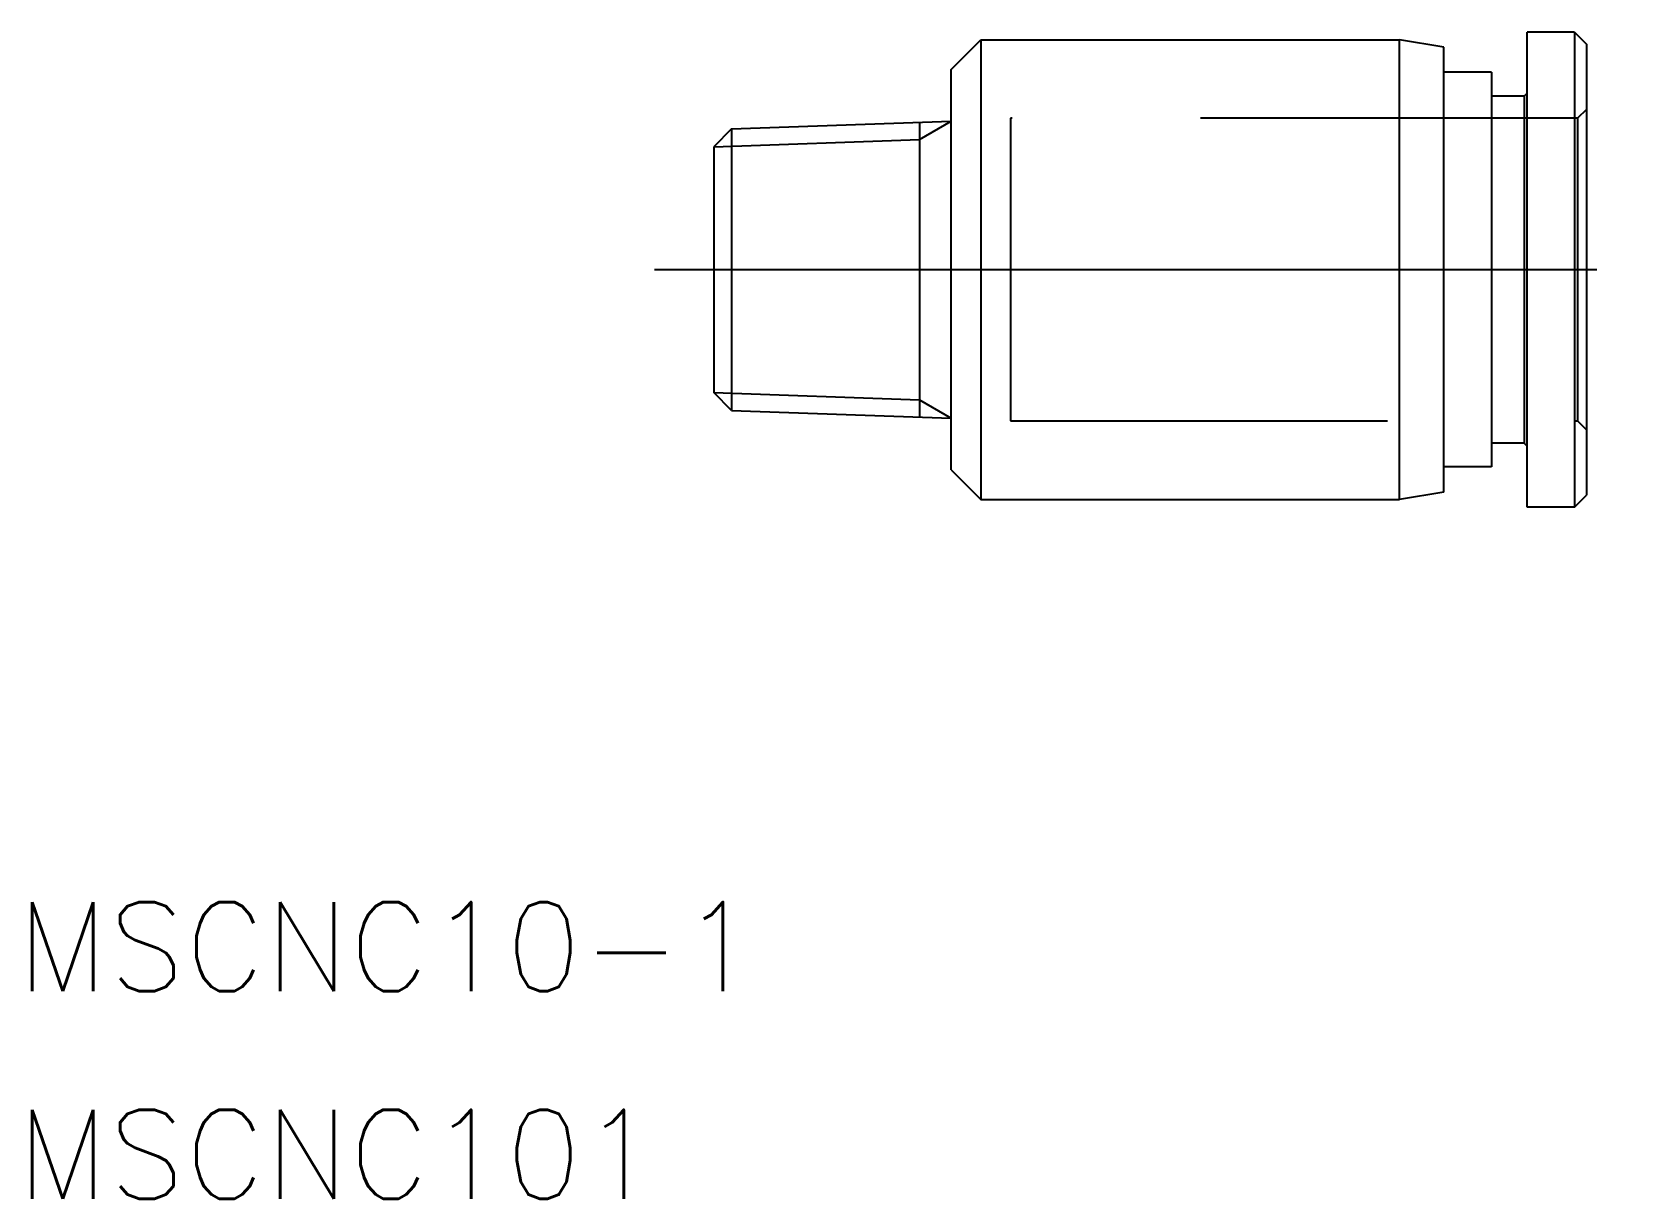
# Model space of a CAD drawing. Extents: x -73.8 to 11.2, y -31.3 to 10.
# Drawn here: x -73.8 to -19.4, y -31.3 to 8 of the extents above; entities that cross this region are included whole.
import ezdxf

# ---------------------------------------------------------------- set-up
doc = ezdxf.new("R2010")
doc.units = 0
doc.linetypes.add('CENTER', pattern=[50.8, 31.75, -6.35, 6.35, -6.35])
doc.linetypes.add('DASHED', pattern=[19.05, 12.7, -6.35])
doc.layers.get('0').update_dxf_attribs({"linetype": 'CONTINUOUS'})
doc.layers.add('CENTER', color=1, linetype='CENTER')
doc.styles.get("Standard").update_dxf_attribs({"font": 'txt.shx', "height": 3, "bigfont": 'bigfont.shx'})

msp = doc.modelspace()

# ---------------------------------------------------------------- linework, layer by layer
at = {"color": 7, "linetype": 'CONTINUOUS'}
for p, q in [((-42.82, 6.75), (-41.82, 7.75)), ((-41.82, 7.75), (-41.82, -7.75)), ((-41.82, 7.75), (-27.72, 7.75)), ((-27.72, -7.75), (-27.72, 7.75)), ((-26.22, 7.5), (-27.72, 7.75)), ((-23.42, -8), (-23.42, 8)), ((-21.82, 8), (-23.42, 8)), ((-21.82, 8), (-21.82, -8)), ((-21.82, 8), (-21.42, 7.6)), ((-26.22, -7.5), (-26.22, 7.5)), ((-21.42, 7.6), (-21.42, -7.6)), ((-42.82, -6.75), (-42.82, 6.75)), ((-24.62, 6.65), (-26.22, 6.65)), ((-24.62, 6.65), (-24.62, -6.65)), ((-23.52, 5.85), (-24.62, 5.85)), ((-23.52, 5.85), (-23.42, 5.95)), ((-23.52, 5.85), (-23.52, -5.85)), ((-50.218, 4.746), (-42.82, 5.005)), ((-43.891, 4.967), (-43.891, -4.967)), ((-42.82, -5.005), (-42.82, 5.005)), ((-50.218, 4.746), (-50.82, 4.144)), ((-50.218, 4.746), (-50.218, -4.746)), ((-50.82, 4.144), (-50.82, -4.144)), ((-50.218, -4.746), (-50.82, -4.144)), ((-50.218, -4.746), (-42.82, -5.005)), ((-23.52, -5.85), (-24.62, -5.85)), ((-23.52, -5.85), (-23.42, -5.95)), ((-42.82, -6.75), (-41.82, -7.75)), ((-24.62, -6.65), (-26.22, -6.65)), ((-26.22, -7.5), (-27.72, -7.75)), ((-21.82, -8), (-21.42, -7.6)), ((-41.82, -7.75), (-27.72, -7.75)), ((-21.82, -8), (-23.42, -8))]:
    msp.add_line(p, q, dxfattribs=at)
at = {"color": 3, "linetype": 'CONTINUOUS'}
for p, q in [((-43.891, 4.386), (-42.82, 5.005)), ((-50.82, 4.144), (-43.891, 4.386)), ((-50.82, -4.144), (-43.891, -4.386)), ((-43.891, -4.386), (-42.82, -5.005))]:
    msp.add_line(p, q, dxfattribs=at)
at = {"color": 3, "linetype": 'DASHED'}
for p, q in [((-21.72, 5.1), (-40.82, 5.1)), ((-40.82, 5.1), (-40.82, -5.1)), ((-21.42, 5.4), (-21.72, 5.1)), ((-21.72, 5.1), (-21.72, -5.1)), ((-40.82, -5.1), (-21.72, -5.1)), ((-21.72, -5.1), (-21.42, -5.4))]:
    msp.add_line(p, q, dxfattribs=at)
at = {"layer": 'CENTER', "color": 1, "linetype": 'CENTER'}
msp.add_line((-52.82, 0), (-19.42, 0), dxfattribs=at)

# ---------------------------------------------------------------- texts
at = {"color": 7, "linetype": 'CONTINUOUS'}
for s, p in [('MSCNC10-1', (-74.297, -24.312)), ('MSCNC101', (-74.297, -31.312))]:
    msp.add_text(s, height=3, dxfattribs=at).set_placement(p)

doc.saveas('drawing.dxf')
